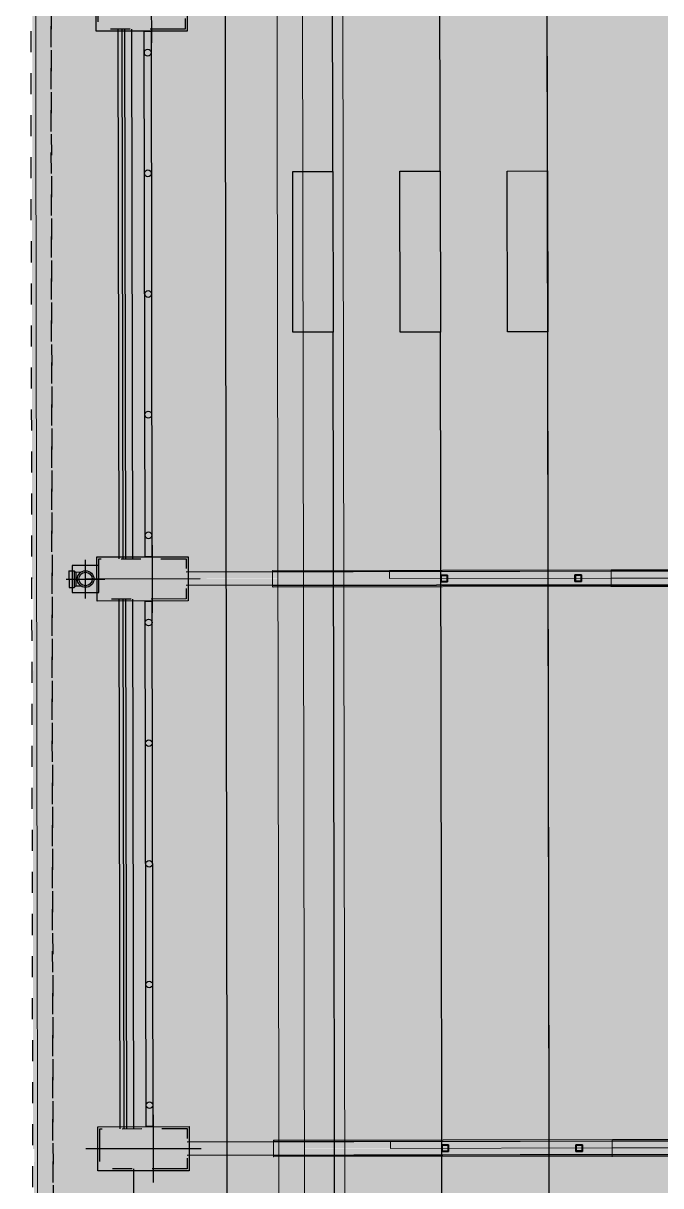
# Model space of a CAD drawing. Header units: inches. Extents: x 1693 to 10990, y 1878 to 5055.
# Drawn here: x 10295.93 to 10299.14, y 4345.04 to 4350.89 of the extents above; entities that cross this region are included whole.
import ezdxf

# ---------------------------------------------------------------- set-up
doc = ezdxf.new("R2010")
doc.units = ezdxf.units.IN
for name, pattern in [('CENTER2', [1.125, 0.75, -0.125, 0.125, -0.125]), ('Punto & Raya', [0.335139, 0.176389, -0.088194, 0, -0.070556]), ('Rayas', [0.211667, 0.105833, -0.105833]), ('Rayas Pequeñas', [0.141111, 0.070556, -0.070556])]:
    doc.linetypes.add(name, pattern=pattern)
for name, color, linetype, lineweight, true_color in [('BLOQUE A-VIGAS_Pluma_Nº__90', 7, 'Continuous', 5, 0x00bfbf), ('BLOQUE E-MOBILIARIO_Pluma_Nº__28', 7, 'Continuous', 35, 0xa80f02), ('CUBIERTA CALAMINON Y TRANSLUCIDO_Pluma_Nº__4', 7, 'Continuous', 13, 0x029e21), ('CUBIERTA CALAMINON Y TRANSLUCIDO_Pluma_Nº__92', 7, 'Continuous', 13, 0xbf8080)]:
    doc.layers.add(name, color=color, linetype=linetype, lineweight=lineweight, true_color=true_color)
doc.layers.add('BLOQUE E-MOBILIARIO', color=7, linetype='Continuous')
doc.layers.add('CUBIERTA CALAMINON Y TRANSLUCIDO_Pluma_Nº__19', color=255, linetype='Continuous', lineweight=0)
doc.layers.add('CUBIERTA CALAMINON Y TRANSLUCIDO_Pluma_Nº__60', color=230, linetype='Continuous', lineweight=25)
pattern_1 = [(45, (0, 0), (-0.079549513, 0.079549513), []), (45, (-0.02652, 0.02652), (-0.079549513, 0.079549513), [])]

# ---------------------------------------------------------------- blocks, each defined once
blk = doc.blocks.new('SHS Conf en Caliente V 23[304]', base_point=(-27.656, -416.9783))
at = {"layer": 'BLOQUE E-MOBILIARIO', "linetype": 'Continuous', "lineweight": 0, "true_color": 0xffffff}
h = blk.add_hatch(dxfattribs=at)
h.set_pattern_fill('ACERO', style=0, pattern_type=2)
h.set_pattern_definition(pattern_1)
h.paths.add_polyline_path([(-27.6715, -416.9465), (-27.6877, -416.9939), (-27.6404, -417.01), (-27.6242, -416.9627)])
h.paths.add_polyline_path([(-27.6697, -416.9504), (-27.628, -416.9646), (-27.6422, -417.0062), (-27.6839, -416.992)], flags=0)
at = {"layer": 'BLOQUE E-MOBILIARIO_Pluma_Nº__28', "color": 14, "linetype": 'Rayas Pequeñas', "lineweight": 35, "true_color": 0xa80f02}
for p, q in [((-27.6877, -416.9939), (-27.6715, -416.9465)), ((-27.6697, -416.9504), (-27.6839, -416.992)), ((-27.6715, -416.9465), (-27.6242, -416.9627)), ((-27.628, -416.9646), (-27.6697, -416.9504)), ((-27.6404, -417.01), (-27.6877, -416.9939)), ((-27.6839, -416.992), (-27.6422, -417.0062)), ((-27.6422, -417.0062), (-27.628, -416.9646)), ((-27.6242, -416.9627), (-27.6404, -417.01))]:
    blk.add_line(p, q, dxfattribs=at)
blk = doc.blocks.new('SHS Conf en Caliente V 23[305]', base_point=(-28.6023, -416.6552))
at = {"layer": 'BLOQUE E-MOBILIARIO', "linetype": 'Continuous', "lineweight": 0, "true_color": 0xffffff}
h = blk.add_hatch(dxfattribs=at)
h.set_pattern_fill('ACERO', style=0, pattern_type=2)
h.set_pattern_definition(pattern_1)
h.paths.add_polyline_path([(-28.6179, -416.6234), (-28.634, -416.6707), (-28.5867, -416.6869), (-28.5706, -416.6396)])
h.paths.add_polyline_path([(-28.616, -416.6272), (-28.5744, -416.6414), (-28.5886, -416.6831), (-28.6302, -416.6689)], flags=0)
at = {"layer": 'BLOQUE E-MOBILIARIO_Pluma_Nº__28', "color": 14, "linetype": 'Rayas Pequeñas', "lineweight": 35, "true_color": 0xa80f02}
for p, q in [((-28.634, -416.6707), (-28.6179, -416.6234)), ((-28.5867, -416.6869), (-28.634, -416.6707)), ((-28.616, -416.6272), (-28.6302, -416.6689)), ((-28.6302, -416.6689), (-28.5886, -416.6831)), ((-28.6179, -416.6234), (-28.5706, -416.6396)), ((-28.5744, -416.6414), (-28.616, -416.6272)), ((-28.5886, -416.6831), (-28.5744, -416.6414)), ((-28.5706, -416.6396), (-28.5867, -416.6869))]:
    blk.add_line(p, q, dxfattribs=at)
blk = doc.blocks.new('SHS Conf en Caliente V 23[333]', base_point=(-29.0292, -421.0003))
at = {"layer": 'BLOQUE E-MOBILIARIO', "linetype": 'Continuous', "lineweight": 0, "true_color": 0xffffff}
h = blk.add_hatch(dxfattribs=at)
h.set_pattern_fill('ACERO', style=0, pattern_type=2)
h.set_pattern_definition(pattern_1)
h.paths.add_polyline_path([(-29.0448, -420.9686), (-29.061, -421.0159), (-29.0137, -421.032), (-28.9975, -420.9847)])
h.paths.add_polyline_path([(-29.043, -420.9724), (-29.0013, -420.9866), (-29.0155, -421.0282), (-29.0572, -421.014)], flags=0)
at = {"layer": 'BLOQUE E-MOBILIARIO_Pluma_Nº__28', "color": 14, "linetype": 'Rayas Pequeñas', "lineweight": 35, "true_color": 0xa80f02}
for p, q in [((-29.061, -421.0159), (-29.0448, -420.9686)), ((-29.0137, -421.032), (-29.061, -421.0159)), ((-29.043, -420.9724), (-29.0572, -421.014)), ((-29.0572, -421.014), (-29.0155, -421.0282)), ((-29.0448, -420.9686), (-28.9975, -420.9847)), ((-29.0013, -420.9866), (-29.043, -420.9724)), ((-29.0155, -421.0282), (-29.0013, -420.9866)), ((-28.9975, -420.9847), (-29.0137, -421.032))]:
    blk.add_line(p, q, dxfattribs=at)
blk = doc.blocks.new('SHS Conf en Caliente V 23[334]', base_point=(-29.9756, -420.6772))
at = {"layer": 'BLOQUE E-MOBILIARIO', "linetype": 'Continuous', "lineweight": 0, "true_color": 0xffffff}
h = blk.add_hatch(dxfattribs=at)
h.set_pattern_fill('ACERO', style=0, pattern_type=2)
h.set_pattern_definition(pattern_1)
h.paths.add_polyline_path([(-29.9912, -420.6454), (-30.0073, -420.6927), (-29.96, -420.7089), (-29.9439, -420.6616)])
h.paths.add_polyline_path([(-29.9893, -420.6492), (-29.9477, -420.6635), (-29.9619, -420.7051), (-30.0035, -420.6909)], flags=0)
at = {"layer": 'BLOQUE E-MOBILIARIO_Pluma_Nº__28', "color": 14, "linetype": 'Rayas Pequeñas', "lineweight": 35, "true_color": 0xa80f02}
for p, q in [((-30.0073, -420.6927), (-29.9912, -420.6454)), ((-29.9893, -420.6492), (-30.0035, -420.6909)), ((-29.9912, -420.6454), (-29.9439, -420.6616)), ((-29.9477, -420.6635), (-29.9893, -420.6492)), ((-29.9619, -420.7051), (-29.9477, -420.6635)), ((-29.9439, -420.6616), (-29.96, -420.7089)), ((-29.96, -420.7089), (-30.0073, -420.6927)), ((-30.0035, -420.6909), (-29.9619, -420.7051))]:
    blk.add_line(p, q, dxfattribs=at)

msp = doc.modelspace()

# ---------------------------------------------------------------- hatches: boundary and pattern name
at = {"layer": 'CUBIERTA CALAMINON Y TRANSLUCIDO_Pluma_Nº__19', "linetype": 'Continuous', "lineweight": 0}
h = msp.add_hatch(color=255, dxfattribs=at)
h.set_gradient(color1=(199, 200, 202), color2=(0, 0, 0), one_color=1, name='INVCYLINDER')
h.paths.add_polyline_path([(10295.9795, 4350.9586), (10295.9778, 4348.0896), (10318.0177, 4348.1264), (10318.0165, 4350.9848)])
h = msp.add_hatch(color=255, dxfattribs=at)
h.set_gradient(color1=(255, 255, 255), color2=(0, 0, 0), one_color=1, name='INVCYLINDER')
h.paths.add_polyline_path([(10295.9843, 4348.0896), (10295.9826, 4345.2207), (10318.0225, 4345.2575), (10318.0213, 4348.1159)])
h = msp.add_hatch(color=255, dxfattribs=at)
h.set_gradient(color1=(199, 200, 202), color2=(0, 0, 0), one_color=1, name='INVCYLINDER')
h.paths.add_polyline_path([(10295.9891, 4345.2207), (10295.9874, 4342.3518), (10318.0273, 4342.3886), (10318.0261, 4345.247)])

# ---------------------------------------------------------------- linework, layer by layer
at = {"layer": 'BLOQUE A-VIGAS_Pluma_Nº__90', "color": 132, "linetype": 'Continuous', "lineweight": 5, "true_color": 0x00bfbf}
for p, q in [((10297.3018, 4373.8008), (10297.3545, 4342.2427)), ((10297.5043, 4373.8012), (10297.557, 4342.243))]:
    msp.add_line(p, q, dxfattribs=at)
at = {"layer": 'CUBIERTA CALAMINON Y TRANSLUCIDO_Pluma_Nº__4', "color": 104, "linetype": 'Continuous', "lineweight": 5, "true_color": 0x029e21, "flags": 128}
for points in [[(10297.1888, 4348.1284), (10297.7784, 4348.1294), (10298.894, 4348.1313), (10300.0491, 4348.1332), (10301.2385, 4348.1352), (10302.4567, 4348.1372), (10303.6981, 4348.1393), (10304.9569, 4348.1414), (10306.2275, 4348.1435), (10307.5039, 4348.1456), (10308.7803, 4348.1478), (10310.0509, 4348.1499), (10311.3097, 4348.152), (10312.5511, 4348.1541), (10313.7693, 4348.1561), (10314.9587, 4348.1581), (10316.1138, 4348.16), (10317.2294, 4348.1619), (10317.819, 4348.1629)], [(10297.1915, 4348.0494), (10297.191, 4348.0496), (10297.1905, 4348.0499), (10297.1901, 4348.0504), (10297.1897, 4348.051), (10297.1893, 4348.0518), (10297.1891, 4348.0528), (10297.1889, 4348.0538), (10297.1889, 4348.0548), (10297.1888, 4348.1284), (10297.1888, 4348.1295), (10297.189, 4348.1305), (10297.1892, 4348.1314), (10297.1895, 4348.1322), (10297.1899, 4348.1329), (10297.1904, 4348.1334), (10297.1909, 4348.1337), (10297.1914, 4348.1338)], [(10297.1915, 4348.0494), (10297.191, 4348.0496), (10297.1905, 4348.0499), (10297.1901, 4348.0504), (10297.1897, 4348.051), (10297.1893, 4348.0518), (10297.1891, 4348.0528), (10297.1889, 4348.0538), (10297.1889, 4348.0548), (10297.1888, 4348.1284), (10297.1888, 4348.1295), (10297.189, 4348.1305), (10297.1892, 4348.1314), (10297.1895, 4348.1322), (10297.1899, 4348.1329), (10297.1904, 4348.1334), (10297.1909, 4348.1337), (10297.1914, 4348.1338)], [(10297.1888, 4348.1284), (10297.7784, 4348.1294), (10298.894, 4348.1313), (10299.2165, 4348.1318)], [(10317.8164, 4348.1683), (10316.1113, 4348.1654), (10314.9565, 4348.1635), (10313.7675, 4348.1615), (10312.5496, 4348.1595), (10311.3086, 4348.1574), (10310.0501, 4348.1553), (10308.78, 4348.1532), (10307.5039, 4348.151), (10306.2278, 4348.1489), (10304.9577, 4348.1468), (10303.6992, 4348.1447), (10302.4582, 4348.1426), (10301.2403, 4348.1406), (10300.0513, 4348.1386), (10298.8965, 4348.1367), (10297.1914, 4348.1338)], [(10297.1914, 4348.1338), (10298.8965, 4348.1367), (10299.2291, 4348.1372)], [(10297.7784, 4348.1294), (10297.7785, 4348.0926)], [(10297.7784, 4348.1294), (10297.7785, 4348.0926)], [(10298.8965, 4348.1367), (10298.896, 4348.1366), (10298.8955, 4348.1363), (10298.8951, 4348.1358), (10298.8947, 4348.1351), (10298.8944, 4348.1343), (10298.8942, 4348.1333), (10298.894, 4348.1323), (10298.894, 4348.1313), (10298.8941, 4348.0945), (10298.8941, 4348.0577), (10298.8942, 4348.0566), (10298.8943, 4348.0556), (10298.8945, 4348.0547), (10298.8949, 4348.0539), (10298.8952, 4348.0532), (10298.8957, 4348.0527), (10298.8961, 4348.0524), (10298.8966, 4348.0523)], [(10298.8965, 4348.1367), (10298.896, 4348.1366), (10298.8955, 4348.1363), (10298.8951, 4348.1358), (10298.8947, 4348.1351), (10298.8944, 4348.1343), (10298.8942, 4348.1333), (10298.894, 4348.1323), (10298.894, 4348.1313), (10298.8941, 4348.0945), (10298.8941, 4348.0577), (10298.8942, 4348.0566), (10298.8943, 4348.0556), (10298.8945, 4348.0547), (10298.8949, 4348.0539), (10298.8952, 4348.0532), (10298.8957, 4348.0527), (10298.8961, 4348.0524), (10298.8966, 4348.0523)], [(10317.8192, 4348.0893), (10316.1139, 4348.0864), (10314.9588, 4348.0845), (10313.7694, 4348.0825), (10312.5512, 4348.0805), (10311.3099, 4348.0784), (10310.051, 4348.0763), (10308.7805, 4348.0742), (10307.504, 4348.0721), (10306.2276, 4348.0699), (10304.9571, 4348.0678), (10303.6982, 4348.0657), (10302.4568, 4348.0636), (10301.2387, 4348.0616), (10300.0493, 4348.0596), (10298.8941, 4348.0577), (10297.1889, 4348.0548)], [(10297.1889, 4348.0548), (10298.8941, 4348.0577), (10299.2166, 4348.0582)], [(10317.8166, 4348.0839), (10316.1115, 4348.081), (10314.9567, 4348.0791), (10313.7676, 4348.0771), (10312.5498, 4348.0751), (10311.3088, 4348.073), (10310.0503, 4348.0709), (10308.7801, 4348.0688), (10307.504, 4348.0667), (10306.228, 4348.0645), (10304.9578, 4348.0624), (10303.6993, 4348.0603), (10302.4583, 4348.0582), (10301.2405, 4348.0562), (10300.0514, 4348.0542), (10298.8966, 4348.0523), (10297.1915, 4348.0494)], [(10297.7785, 4348.0926), (10298.8941, 4348.0945), (10300.0492, 4348.0964), (10301.2386, 4348.0984), (10302.4568, 4348.1004), (10303.6981, 4348.1025), (10304.957, 4348.1046), (10306.2276, 4348.1067), (10307.4905, 4348.1088)], [(10297.7785, 4348.0926), (10298.8941, 4348.0945), (10299.2166, 4348.095)], [(10297.1915, 4348.0494), (10298.8966, 4348.0523), (10299.2293, 4348.0528)], [(10297.1936, 4345.2595), (10297.7832, 4345.2605), (10298.8988, 4345.2623), (10300.0539, 4345.2643), (10301.2433, 4345.2663), (10302.4615, 4345.2683), (10303.7029, 4345.2704), (10304.9617, 4345.2725), (10306.2323, 4345.2746), (10307.5087, 4345.2767), (10308.7851, 4345.2789), (10310.0557, 4345.281), (10311.3145, 4345.2831), (10312.5559, 4345.2852), (10313.7741, 4345.2872), (10314.9635, 4345.2892), (10316.1186, 4345.2911), (10317.2342, 4345.293), (10317.8238, 4345.2939)], [(10297.1963, 4345.1805), (10297.1958, 4345.1806), (10297.1953, 4345.1809), (10297.1949, 4345.1814), (10297.1945, 4345.1821), (10297.1941, 4345.1829), (10297.1939, 4345.1839), (10297.1937, 4345.1849), (10297.1937, 4345.1859), (10297.1936, 4345.2595), (10297.1936, 4345.2606), (10297.1938, 4345.2616), (10297.194, 4345.2625), (10297.1943, 4345.2633), (10297.1947, 4345.264), (10297.1952, 4345.2645), (10297.1957, 4345.2648), (10297.1962, 4345.2649)], [(10297.1963, 4345.1805), (10297.1958, 4345.1806), (10297.1953, 4345.1809), (10297.1949, 4345.1814), (10297.1945, 4345.1821), (10297.1941, 4345.1829), (10297.1939, 4345.1839), (10297.1937, 4345.1849), (10297.1937, 4345.1859), (10297.1936, 4345.2595), (10297.1936, 4345.2606), (10297.1938, 4345.2616), (10297.194, 4345.2625), (10297.1943, 4345.2633), (10297.1947, 4345.264), (10297.1952, 4345.2645), (10297.1957, 4345.2648), (10297.1962, 4345.2649)], [(10297.1936, 4345.2595), (10297.7832, 4345.2605), (10298.8988, 4345.2623), (10299.2213, 4345.2629)], [(10317.8212, 4345.2993), (10316.1161, 4345.2965), (10314.9613, 4345.2946), (10313.7723, 4345.2926), (10312.5544, 4345.2905), (10311.3134, 4345.2885), (10310.0549, 4345.2864), (10308.7847, 4345.2843), (10307.5087, 4345.2821), (10306.2326, 4345.28), (10304.9624, 4345.2779), (10303.704, 4345.2758), (10302.4629, 4345.2737), (10301.2451, 4345.2717), (10300.0561, 4345.2697), (10298.9013, 4345.2677), (10297.1962, 4345.2649)], [(10297.1962, 4345.2649), (10298.9013, 4345.2677), (10299.2339, 4345.2683)], [(10297.7832, 4345.2605), (10297.7833, 4345.2237)], [(10297.7832, 4345.2605), (10297.7833, 4345.2237)], [(10298.9013, 4345.2677), (10298.9008, 4345.2676), (10298.9003, 4345.2673), (10298.8999, 4345.2668), (10298.8995, 4345.2662), (10298.8992, 4345.2653), (10298.899, 4345.2644), (10298.8988, 4345.2634), (10298.8988, 4345.2623), (10298.8989, 4345.2256), (10298.8989, 4345.1888), (10298.899, 4345.1877), (10298.8991, 4345.1867), (10298.8993, 4345.1858), (10298.8996, 4345.1849), (10298.9, 4345.1843), (10298.9004, 4345.1838), (10298.9009, 4345.1835), (10298.9014, 4345.1834)], [(10298.9013, 4345.2677), (10298.9008, 4345.2676), (10298.9003, 4345.2673), (10298.8999, 4345.2668), (10298.8995, 4345.2662), (10298.8992, 4345.2653), (10298.899, 4345.2644), (10298.8988, 4345.2634), (10298.8988, 4345.2623), (10298.8989, 4345.2256), (10298.8989, 4345.1888), (10298.899, 4345.1877), (10298.8991, 4345.1867), (10298.8993, 4345.1858), (10298.8996, 4345.1849), (10298.9, 4345.1843), (10298.9004, 4345.1838), (10298.9009, 4345.1835), (10298.9014, 4345.1834)], [(10317.824, 4345.2204), (10316.1187, 4345.2175), (10314.9636, 4345.2156), (10313.7742, 4345.2136), (10312.556, 4345.2116), (10311.3146, 4345.2095), (10310.0558, 4345.2074), (10308.7852, 4345.2053), (10307.5088, 4345.2031), (10306.2324, 4345.201), (10304.9618, 4345.1989), (10303.703, 4345.1968), (10302.4616, 4345.1947), (10301.2435, 4345.1927), (10300.0541, 4345.1907), (10298.8989, 4345.1888), (10297.1937, 4345.1859)], [(10297.1937, 4345.1859), (10298.8989, 4345.1888), (10299.2214, 4345.1893)], [(10317.8213, 4345.215), (10316.1163, 4345.2121), (10314.9615, 4345.2102), (10313.7724, 4345.2082), (10312.5546, 4345.2062), (10311.3136, 4345.2041), (10310.0551, 4345.202), (10308.7849, 4345.1999), (10307.5088, 4345.1977), (10306.2328, 4345.1956), (10304.9626, 4345.1935), (10303.7041, 4345.1914), (10302.4631, 4345.1893), (10301.2453, 4345.1873), (10300.0562, 4345.1853), (10298.9014, 4345.1834), (10297.1963, 4345.1805)], [(10297.7833, 4345.2237), (10298.8989, 4345.2256), (10300.054, 4345.2275), (10301.2434, 4345.2295), (10302.4616, 4345.2315), (10303.7029, 4345.2336), (10304.9618, 4345.2357), (10306.2323, 4345.2378), (10307.4953, 4345.2399)], [(10297.7833, 4345.2237), (10298.8989, 4345.2256), (10299.2213, 4345.2261)], [(10297.1963, 4345.1805), (10298.9014, 4345.1834), (10299.2341, 4345.1839)]]:
    msp.add_lwpolyline(points, dxfattribs=at)
at = {"layer": 'CUBIERTA CALAMINON Y TRANSLUCIDO_Pluma_Nº__60', "color": 230, "linetype": 'Continuous', "lineweight": 25}
for p, q in [((10296.5808, 4350.7896), (10296.5802, 4351.1295)), ((10296.5808, 4350.7896), (10296.5802, 4351.1295)), ((10296.4794, 4350.8581), (10296.4839, 4348.1917)), ((10297.4932, 4350.1426), (10297.4946, 4349.3325)), ((10298.0332, 4350.1435), (10298.0346, 4349.3334)), ((10298.5731, 4350.1444), (10298.5744, 4349.3343)), ((10296.5856, 4347.9206), (10296.585, 4348.2606)), ((10296.5856, 4347.9206), (10296.585, 4348.2606)), ((10296.1644, 4348.1317), (10296.1645, 4348.0482)), ((10296.1644, 4348.1317), (10296.1907, 4348.1317)), ((10296.1987, 4348.1237), (10296.1988, 4348.0562)), ((10317.3426, 4348.159), (10296.754, 4348.1247)), ((10296.1645, 4348.0977), (10296.1645, 4348.0977)), ((10296.1645, 4348.0899), (10296.1645, 4348.09)), ((10296.8247, 4348.091), (10296.2446, 4348.0901)), ((10296.2478, 4348.0901), (10296.2478, 4348.0901)), ((10317.3427, 4348.0915), (10296.7541, 4348.0572)), ((10296.1645, 4348.0482), (10296.1908, 4348.0482)), ((10296.4842, 4347.9892), (10296.4887, 4345.3228)), ((10296.5904, 4345.0517), (10296.5898, 4345.3917)), ((10296.5904, 4345.0517), (10296.5898, 4345.3917)), ((10317.3474, 4345.2901), (10296.7588, 4345.2557)), ((10296.8295, 4345.2221), (10296.2494, 4345.2211)), ((10317.3475, 4345.2226), (10296.7589, 4345.1882)), ((10296.489, 4345.1203), (10296.4935, 4342.4539))]:
    msp.add_line(p, q, dxfattribs=at)
at = {"layer": 'CUBIERTA CALAMINON Y TRANSLUCIDO_Pluma_Nº__60', "color": 230, "linetype": 'Rayas', "lineweight": 25, "flags": 128}
for points in [[(10318.0278, 4342.051), (10296.0892, 4342.0144), (10296.0354, 4374.2476), (10317.974, 4374.2843)], [(10296.0354, 4374.2476), (10296.0892, 4342.0144), (10295.9879, 4342.0142), (10295.9341, 4374.2475)]]:
    msp.add_lwpolyline(points, close=True, dxfattribs=at)
at = {"layer": 'CUBIERTA CALAMINON Y TRANSLUCIDO_Pluma_Nº__60', "color": 230, "linetype": 'Continuous', "lineweight": 25, "flags": 128}
for points in [[(10317.3522, 4342.3874), (10301.0162, 4342.3602), (10301.0164, 4342.2589), (10299.8013, 4342.2569), (10299.8012, 4342.3581), (10298.5863, 4342.3561), (10298.5622, 4356.802), (10296.402, 4356.7984), (10296.3976, 4359.4648)], [(10296.9661, 4342.4209), (10296.9422, 4356.7318)], [(10297.4932, 4350.1426), (10297.4822, 4356.7327)], [(10298.5731, 4350.1444), (10298.5693, 4352.4606)], [(10298.0332, 4350.1435), (10298.0295, 4352.3922)], [(10296.4164, 4348.1916), (10296.4119, 4350.858)], [(10296.4366, 4348.1916), (10296.4322, 4350.8581)], [(10296.4501, 4348.1917), (10296.4457, 4350.8581)], [(10297.4946, 4349.3325), (10297.292, 4349.3322), (10297.2907, 4350.1423), (10297.4932, 4350.1426)], [(10298.0346, 4349.3334), (10297.8321, 4349.3331), (10297.8307, 4350.1432), (10298.0332, 4350.1435)], [(10298.5746, 4349.3343), (10298.3721, 4349.334), (10298.3708, 4350.1441), (10298.5733, 4350.1444)], [(10297.5061, 4342.4218), (10297.4946, 4349.3325)], [(10298.0461, 4342.4227), (10298.0346, 4349.3334)], [(10298.5861, 4342.3561), (10298.5744, 4349.3343)], [(10296.2231, 4348.1238), (10296.1987, 4348.1237), (10296.1907, 4348.1317), (10296.1908, 4348.0482), (10296.1988, 4348.0562), (10296.2232, 4348.0563)], [(10296.4212, 4345.3227), (10296.4167, 4347.9891)], [(10296.4414, 4345.3227), (10296.437, 4347.9891)], [(10296.4549, 4345.3227), (10296.4505, 4347.9891)]]:
    msp.add_lwpolyline(points, dxfattribs=at)
for points in [[(10296.7596, 4350.8485), (10296.3006, 4350.8477), (10296.3002, 4351.0705), (10296.7592, 4351.0712)], [(10296.548, 4348.202), (10296.5436, 4350.8481), (10296.5773, 4350.8482), (10296.5818, 4348.202)], [(10296.7644, 4347.9795), (10296.3054, 4347.9788), (10296.305, 4348.2015), (10296.764, 4348.2023)], [(10296.1802, 4348.1575), (10296.1804, 4348.0225), (10296.3154, 4348.0227), (10296.3152, 4348.1577)], [(10296.5528, 4345.333), (10296.5484, 4347.9792), (10296.5821, 4347.9792), (10296.5866, 4345.3331)], [(10296.7692, 4345.1106), (10296.3102, 4345.1099), (10296.3098, 4345.3326), (10296.7688, 4345.3334)]]:
    msp.add_lwpolyline(points, close=True, dxfattribs=at)
at = {"layer": 'CUBIERTA CALAMINON Y TRANSLUCIDO_Pluma_Nº__60', "color": 230, "linetype": 'Punto & Raya', "lineweight": 25, "flags": 128}
for points in [[(10296.7495, 4350.8586), (10296.3107, 4350.8578), (10296.3103, 4351.0604), (10296.7491, 4351.0611)], [(10296.7543, 4347.9897), (10296.3155, 4347.9889), (10296.3151, 4348.1914), (10296.7539, 4348.1922)], [(10296.759, 4345.1207), (10296.3203, 4345.12), (10296.3199, 4345.3225), (10296.7587, 4345.3232)]]:
    msp.add_lwpolyline(points, close=True, dxfattribs=at)
at = {"layer": 'CUBIERTA CALAMINON Y TRANSLUCIDO_Pluma_Nº__60', "color": 230, "linetype": 'CENTER2', "lineweight": 25, "flags": 128}
for points in [[(10296.248, 4347.9928), (10296.2476, 4348.1873)], [(10296.1506, 4348.0899), (10296.345, 4348.0902)]]:
    msp.add_lwpolyline(points, dxfattribs=at)
at = {"layer": 'CUBIERTA CALAMINON Y TRANSLUCIDO_Pluma_Nº__60', "color": 230, "linetype": 'Continuous', "lineweight": 25}
for centre, radius in [((10296.5606, 4350.7401), 0.0169), ((10296.5617, 4350.1326), 0.0169), ((10296.5627, 4349.5251), 0.0169), ((10296.5637, 4348.9175), 0.0169), ((10296.5647, 4348.31), 0.0169), ((10296.2478, 4348.0901), 0.0418), ((10296.2478, 4348.0901), 0.0338), ((10296.2478, 4348.0901), 0.0337), ((10296.5654, 4347.8712), 0.0169), ((10296.5664, 4347.2637), 0.0169), ((10296.5675, 4346.6561), 0.0169), ((10296.5685, 4346.0486), 0.0169), ((10296.5695, 4345.4411), 0.0169)]:
    msp.add_circle(centre, radius, dxfattribs=at)
at = {"layer": 'CUBIERTA CALAMINON Y TRANSLUCIDO_Pluma_Nº__92', "color": 23, "linetype": 'Continuous', "lineweight": 13, "true_color": 0xbf8080, "flags": 128}
for points in [[(10296.0112, 4342.2378), (10295.9872, 4356.5854)], [(10297.2023, 4356.5871), (10297.2263, 4342.2424)]]:
    msp.add_lwpolyline(points, dxfattribs=at)

# ---------------------------------------------------------------- block references
at = {"layer": 'BLOQUE E-MOBILIARIO', "color": 5, "linetype": 'Rayas Pequeñas', "lineweight": 13, "xscale": 0.6750421965442606, "yscale": 0.6750421965442606, "zscale": 0.6750421965442606, "rotation": 18.94787699857764}
for name, p in [('SHS Conf en Caliente V 23[305]', (10298.0534, 4348.0931)), ('SHS Conf en Caliente V 23[304]', (10298.7284, 4348.0942)), ('SHS Conf en Caliente V 23[334]', (10298.0582, 4345.2242)), ('SHS Conf en Caliente V 23[333]', (10298.7332, 4345.2253))]:
    msp.add_blockref(name, p, dxfattribs=at)

doc.saveas('drawing.dxf')
